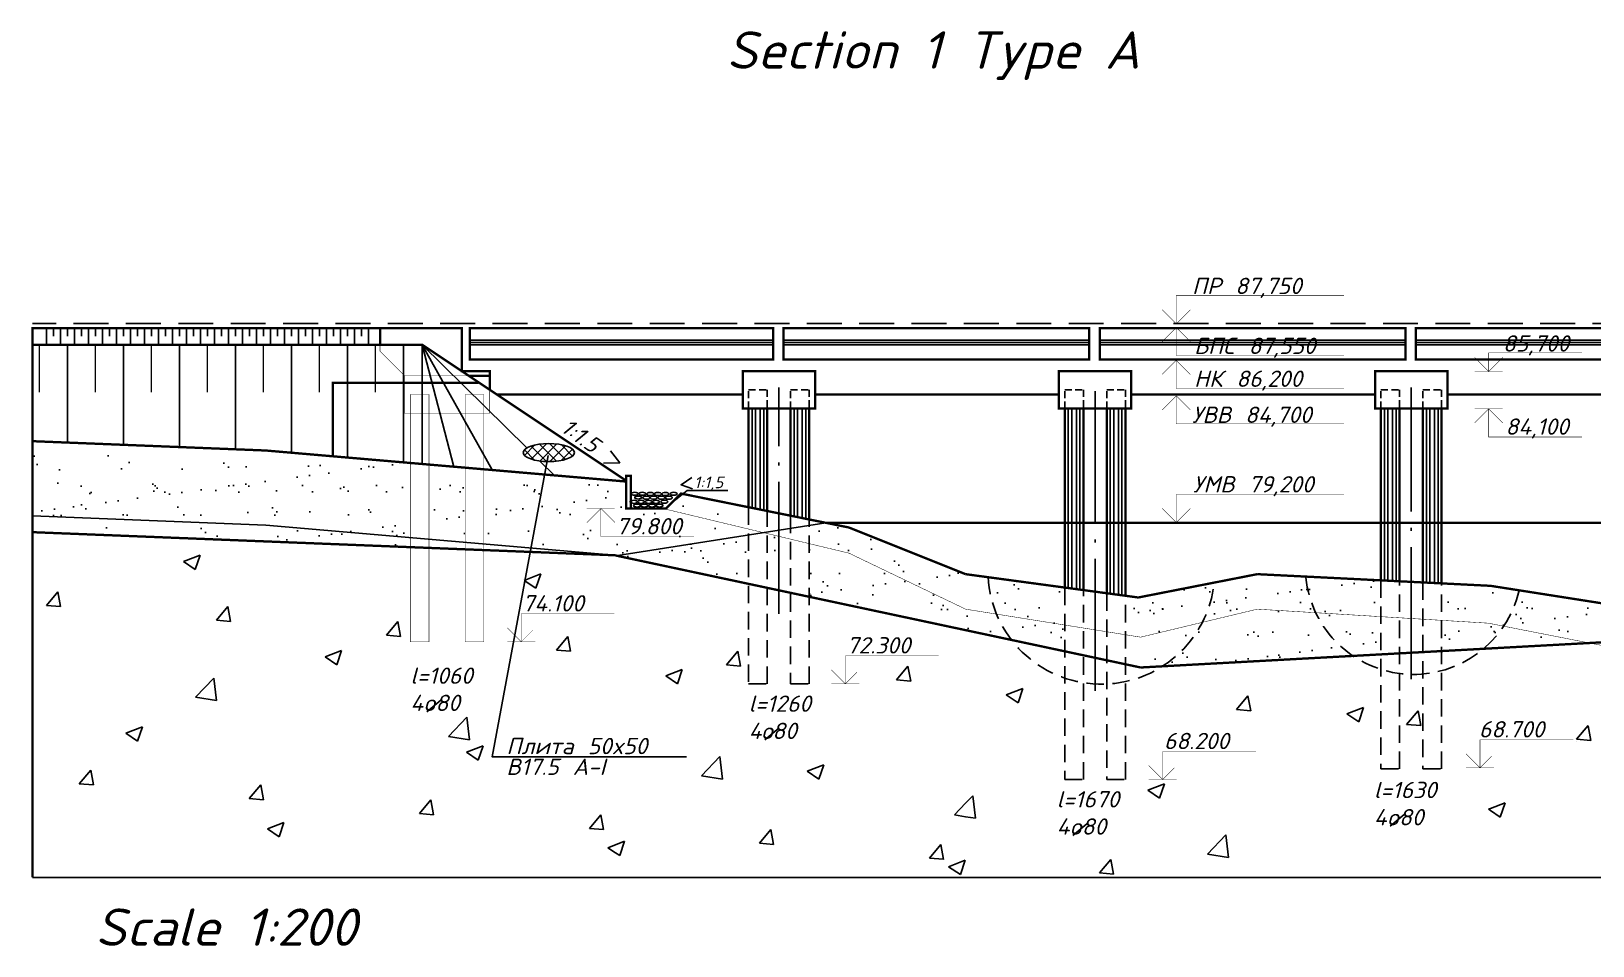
# Model space of a CAD drawing. Extents: x 107 to 891, y -110 to 307.
# Drawn here: x 107.2 to 441.9, y 111.4 to 307.4 of the extents above; entities that cross this region are included whole.
import ezdxf

# ---------------------------------------------------------------- set-up
doc = ezdxf.new("R2010")
doc.units = 0
doc.header["$LTSCALE"] = 1.178451
for name, pattern in [('ACAD_ISO04W100', [30.5, 24, -3, 0.5, -3]), ('DASHED2', [9.525, 6.35, -3.175]), ('HIDDEN', [9.525, 6.35, -3.175]), ('HIDDEN2', [4.7625, 3.175, -1.5875])]:
    doc.linetypes.add(name, pattern=pattern)
doc.layers.get('0').update_dxf_attribs({"linetype": 'CONTINUOUS'})
doc.layers.get('DEFPOINTS').update_dxf_attribs({"linetype": 'CONTINUOUS'})
doc.layers.add('columns', color=7, linetype='CONTINUOUS')
doc.layers.get('0').off()
doc.styles.add('RAZMER', font='txt.shx', dxfattribs={"oblique": 15, "height": 2.5})
doc.styles.get("Standard").update_dxf_attribs({"font": 'txt.shx', "oblique": 15})
doc.styles.add('STYLE1', font='romant.shx', dxfattribs={"oblique": 15, "height": 8})
doc.linetypes.add('ZIGZAG', pattern='A,0.75,-0.2,[131,ltypeshp.shx,S=0.2,R=180,X=0.2,Y=0],-0.2', length=1.15)
doc.dimstyles.new('ISO-25_WS', dxfattribs={"dimscale": 1.178451, "dimtxt": 2.5, "dimasz": 2.5, "dimexe": 1.25, "dimexo": 0.625, "dimtad": 1, "dimdec": 4, "dimdsep": 46, "dimtxsty": 'Standard', "dimcen": 2.5, "dimadec": 0, "dimazin": 0, "dimtfac": 1, "dimtdec": 4, "dimtmove": 0, "dimatfit": 3, "dimfxl": 1, "dimtolj": 1, "dimtzin": 0, "dimarcsym": 0})
pattern_1 = [(37.5, (0, 6), (-0.32001, 9.78826), [0, -7.7216, 0, -8.636, 0, -8.255]), (7.5, (0, 6), (8.99047, 14.3365), [0, -4.1656, 0, -6.9596, 0, -2.667]), (327.5, (-6.248, 6), (15.81985, 0.02874), [0, -2.54, 0, -9.144, 0, -11.938]), (317.5, (-6.248, 6), (15.27113, 4.4586), [0, -1.27, 0, -5.9944, 0, -6.858])]

# ---------------------------------------------------------------- blocks, each defined once
blk = doc.blocks.new('_OBLIQUE')
at = {"color": 0, "linetype": 'ByBlock'}
blk.add_line((-0.5, -0.5), (0.5, 0.5), dxfattribs=at)
blk = doc.blocks.new('*D1')
at = {"color": 0, "linetype": 'ByBlock'}
for p, q in [((396.5, 211.5), (388.55, 211.5)), ((400.5, 211.5), (396.5, 211.5)), ((396.5, 211.38), (396.5, 210.25)), ((400.5, 211.38), (400.5, 210.25))]:
    blk.add_line(p, q, dxfattribs=at)
at = {"layer": 'DEFPOINTS', "color": 0, "linetype": 'ByBlock'}
for p in [(396.5, 212), (396.5, 211.5), (400.5, 212)]:
    blk.add_point(p, dxfattribs=at)
at = {"color": 0, "linetype": 'ByBlock', "xscale": 2.5, "yscale": 2.5, "zscale": 2.5, "rotation": 180}
blk.add_blockref('_OBLIQUE', (396.5, 211.5), dxfattribs=at)
at = {"color": 0, "linetype": 'ByBlock', "xscale": 2.5, "yscale": 2.5, "zscale": 2.5}
blk.add_blockref('_OBLIQUE', (400.5, 211.5), dxfattribs=at)
at = {"color": 0, "linetype": 'ByBlock', "insert": (391.28, 213.38), "char_height": 2.5, "attachment_point": 5, "style": 'RAZMER'}
blk.add_mtext('\\A1;80', dxfattribs=at)
blk = doc.blocks.new('*D2')
at = {"color": 0, "linetype": 'ByBlock'}
for p, q in [((400.5, 212.125), (400.5, 212.75)), ((400.5, 211.5), (405.5, 211.5)), ((405.5, 212.125), (405.5, 212.75))]:
    blk.add_line(p, q, dxfattribs=at)
at = {"layer": 'DEFPOINTS', "color": 0, "linetype": 'ByBlock'}
for p in [(400.5, 211.5), (405.5, 211.5), (405.5, 211.5)]:
    blk.add_point(p, dxfattribs=at)
at = {"color": 0, "linetype": 'ByBlock', "xscale": 2.5, "yscale": 2.5, "zscale": 2.5, "rotation": 180}
blk.add_blockref('_OBLIQUE', (400.5, 211.5), dxfattribs=at)
at = {"color": 0, "linetype": 'ByBlock', "xscale": 2.5, "yscale": 2.5, "zscale": 2.5}
blk.add_blockref('_OBLIQUE', (405.5, 211.5), dxfattribs=at)
at = {"color": 0, "linetype": 'ByBlock', "insert": (403, 213.375), "char_height": 2.5, "attachment_point": 5, "style": 'RAZMER'}
blk.add_mtext('\\A1;100', dxfattribs=at)
blk = doc.blocks.new('*D3')
at = {"color": 0, "linetype": 'ByBlock'}
for p, q in [((405.5, 212.12), (405.5, 212.75)), ((405.5, 211.5), (409.5, 211.5)), ((409.5, 212.12), (409.5, 212.75)), ((409.5, 211.5), (417.45, 211.5))]:
    blk.add_line(p, q, dxfattribs=at)
at = {"layer": 'DEFPOINTS', "color": 0, "linetype": 'ByBlock'}
for p in [(405.5, 211.5), (409.5, 211.5), (409.5, 211.5)]:
    blk.add_point(p, dxfattribs=at)
at = {"color": 0, "linetype": 'ByBlock', "xscale": 2.5, "yscale": 2.5, "zscale": 2.5, "rotation": 180}
blk.add_blockref('_OBLIQUE', (405.5, 211.5), dxfattribs=at)
at = {"color": 0, "linetype": 'ByBlock', "xscale": 2.5, "yscale": 2.5, "zscale": 2.5}
blk.add_blockref('_OBLIQUE', (409.5, 211.5), dxfattribs=at)
at = {"color": 0, "linetype": 'ByBlock', "insert": (414.72, 213.38), "char_height": 2.5, "attachment_point": 5, "style": 'RAZMER'}
blk.add_mtext('\\A1;80', dxfattribs=at)
blk = doc.blocks.new('*D4')
at = {"color": 0, "linetype": 'ByBlock'}
for p, q in [((395.25, 225.625), (395.25, 226.25)), ((395.25, 225), (410.75, 225)), ((410.75, 225.625), (410.75, 226.25))]:
    blk.add_line(p, q, dxfattribs=at)
at = {"layer": 'DEFPOINTS', "color": 0, "linetype": 'ByBlock'}
for p in [(395.25, 225), (410.75, 225), (410.75, 225)]:
    blk.add_point(p, dxfattribs=at)
at = {"color": 0, "linetype": 'ByBlock', "xscale": 2.5, "yscale": 2.5, "zscale": 2.5, "rotation": 180}
blk.add_blockref('_OBLIQUE', (395.25, 225), dxfattribs=at)
at = {"color": 0, "linetype": 'ByBlock', "xscale": 2.5, "yscale": 2.5, "zscale": 2.5}
blk.add_blockref('_OBLIQUE', (410.75, 225), dxfattribs=at)
at = {"color": 0, "linetype": 'ByBlock', "insert": (403, 226.875), "char_height": 2.5, "attachment_point": 5, "style": 'RAZMER'}
blk.add_mtext('\\A1;310', dxfattribs=at)
blk = doc.blocks.new('*D5')
at = {"color": 0, "linetype": 'ByBlock'}
for p, q in [((182, 238.375), (182, 256.25)), ((182, 255), (199.5, 255)), ((199.5, 238.375), (199.5, 256.25))]:
    blk.add_line(p, q, dxfattribs=at)
at = {"layer": 'DEFPOINTS', "color": 0, "linetype": 'ByBlock'}
for p in [(199.5, 255), (182, 237.75), (199.5, 237.75)]:
    blk.add_point(p, dxfattribs=at)
at = {"color": 0, "linetype": 'ByBlock', "xscale": 2.5, "yscale": 2.5, "zscale": 2.5, "rotation": 180}
blk.add_blockref('_OBLIQUE', (182, 255), dxfattribs=at)
at = {"color": 0, "linetype": 'ByBlock', "xscale": 2.5, "yscale": 2.5, "zscale": 2.5}
blk.add_blockref('_OBLIQUE', (199.5, 255), dxfattribs=at)
at = {"color": 0, "linetype": 'ByBlock', "insert": (190.75, 256.875), "char_height": 2.5, "attachment_point": 5, "style": 'RAZMER'}
blk.add_mtext('\\A1;350', dxfattribs=at)
blk = doc.blocks.new('*D6')
at = {"color": 0, "linetype": 'ByBlock'}
for p, q in [((201.25, 244.375), (201.25, 262.25)), ((266.25, 244.375), (266.25, 262.25)), ((201.25, 261), (266.25, 261))]:
    blk.add_line(p, q, dxfattribs=at)
at = {"layer": 'DEFPOINTS', "color": 0, "linetype": 'ByBlock'}
for p in [(266.25, 261), (201.25, 243.75), (266.25, 243.75)]:
    blk.add_point(p, dxfattribs=at)
at = {"color": 0, "linetype": 'ByBlock', "xscale": 2.5, "yscale": 2.5, "zscale": 2.5, "rotation": 180}
blk.add_blockref('_OBLIQUE', (201.25, 261), dxfattribs=at)
at = {"color": 0, "linetype": 'ByBlock', "xscale": 2.5, "yscale": 2.5, "zscale": 2.5}
blk.add_blockref('_OBLIQUE', (266.25, 261), dxfattribs=at)
at = {"color": 0, "linetype": 'ByBlock', "insert": (233.75, 262.875), "char_height": 2.5, "attachment_point": 5, "style": 'RAZMER'}
blk.add_mtext('\\A1;1350', dxfattribs=at)
blk = doc.blocks.new('*D7')
at = {"color": 0, "linetype": 'ByBlock'}
for p, q in [((268.5, 244.375), (268.5, 262.25)), ((334, 244.375), (334, 262.25)), ((268.5, 261), (334, 261))]:
    blk.add_line(p, q, dxfattribs=at)
at = {"layer": 'DEFPOINTS', "color": 0, "linetype": 'ByBlock'}
for p in [(334, 261), (268.5, 243.75), (334, 243.75)]:
    blk.add_point(p, dxfattribs=at)
at = {"color": 0, "linetype": 'ByBlock', "xscale": 2.5, "yscale": 2.5, "zscale": 2.5, "rotation": 180}
blk.add_blockref('_OBLIQUE', (268.5, 261), dxfattribs=at)
at = {"color": 0, "linetype": 'ByBlock', "xscale": 2.5, "yscale": 2.5, "zscale": 2.5}
blk.add_blockref('_OBLIQUE', (334, 261), dxfattribs=at)
at = {"color": 0, "linetype": 'ByBlock', "insert": (301.25, 262.875), "char_height": 2.5, "attachment_point": 5, "style": 'RAZMER'}
blk.add_mtext('\\A1;1350', dxfattribs=at)
blk = doc.blocks.new('*D8')
at = {"color": 0, "linetype": 'ByBlock'}
for p, q in [((336.25, 244.375), (336.25, 262.25)), ((401.75, 244.375), (401.75, 262.25)), ((336.25, 261), (401.75, 261))]:
    blk.add_line(p, q, dxfattribs=at)
at = {"layer": 'DEFPOINTS', "color": 0, "linetype": 'ByBlock'}
for p in [(401.75, 261), (336.25, 243.75), (401.75, 243.75)]:
    blk.add_point(p, dxfattribs=at)
at = {"color": 0, "linetype": 'ByBlock', "xscale": 2.5, "yscale": 2.5, "zscale": 2.5, "rotation": 180}
blk.add_blockref('_OBLIQUE', (336.25, 261), dxfattribs=at)
at = {"color": 0, "linetype": 'ByBlock', "xscale": 2.5, "yscale": 2.5, "zscale": 2.5}
blk.add_blockref('_OBLIQUE', (401.75, 261), dxfattribs=at)
at = {"color": 0, "linetype": 'ByBlock', "insert": (369, 262.875), "char_height": 2.5, "attachment_point": 5, "style": 'RAZMER'}
blk.add_mtext('\\A1;1350', dxfattribs=at)
blk = doc.blocks.new('*D9')
at = {"color": 0, "linetype": 'ByBlock'}
for p, q in [((404, 244.375), (404, 262.25)), ((469.5, 244.375), (469.5, 262.25)), ((404, 261), (469.5, 261))]:
    blk.add_line(p, q, dxfattribs=at)
at = {"layer": 'DEFPOINTS', "color": 0, "linetype": 'ByBlock'}
for p in [(469.5, 261), (404, 243.75), (469.5, 243.75)]:
    blk.add_point(p, dxfattribs=at)
at = {"color": 0, "linetype": 'ByBlock', "xscale": 2.5, "yscale": 2.5, "zscale": 2.5, "rotation": 180}
blk.add_blockref('_OBLIQUE', (404, 261), dxfattribs=at)
at = {"color": 0, "linetype": 'ByBlock', "xscale": 2.5, "yscale": 2.5, "zscale": 2.5}
blk.add_blockref('_OBLIQUE', (469.5, 261), dxfattribs=at)
at = {"color": 0, "linetype": 'ByBlock', "insert": (436.75, 262.875), "char_height": 2.5, "attachment_point": 5, "style": 'RAZMER'}
blk.add_mtext('\\A1;1350', dxfattribs=at)
blk = doc.blocks.new('*D13')
at = {"color": 0, "linetype": 'ByBlock'}
for p, q in [((182, 238.375), (182, 267.25)), ((182, 266), (623.75, 266)), ((623.75, 238.375), (623.75, 267.25))]:
    blk.add_line(p, q, dxfattribs=at)
at = {"layer": 'DEFPOINTS', "color": 0, "linetype": 'ByBlock'}
for p in [(623.75, 266), (182, 237.75), (623.75, 237.75)]:
    blk.add_point(p, dxfattribs=at)
at = {"color": 0, "linetype": 'ByBlock', "xscale": 2.5, "yscale": 2.5, "zscale": 2.5, "rotation": 180}
blk.add_blockref('_OBLIQUE', (182, 266), dxfattribs=at)
at = {"color": 0, "linetype": 'ByBlock', "xscale": 2.5, "yscale": 2.5, "zscale": 2.5}
blk.add_blockref('_OBLIQUE', (623.75, 266), dxfattribs=at)
at = {"color": 0, "linetype": 'ByBlock', "insert": (402.875, 267.875), "char_height": 2.5, "attachment_point": 5, "style": 'RAZMER'}
blk.add_mtext('\\A1;8835', dxfattribs=at)
blk = doc.blocks.new('*D42')
at = {"color": 0, "linetype": 'ByBlock'}
for p, q in [((401.75, 245), (401.75, 262.25)), ((404, 245), (404, 262.25)), ((401.75, 261), (404, 261))]:
    blk.add_line(p, q, dxfattribs=at)
at = {"layer": 'DEFPOINTS', "color": 0, "linetype": 'ByBlock'}
for p in [(404, 261), (401.75, 244.375), (404, 244.375)]:
    blk.add_point(p, dxfattribs=at)
at = {"color": 0, "linetype": 'ByBlock', "xscale": 2.5, "yscale": 2.5, "zscale": 2.5, "rotation": 180}
blk.add_blockref('_OBLIQUE', (401.75, 261), dxfattribs=at)
at = {"color": 0, "linetype": 'ByBlock', "xscale": 2.5, "yscale": 2.5, "zscale": 2.5}
blk.add_blockref('_OBLIQUE', (404, 261), dxfattribs=at)
at = {"color": 0, "linetype": 'ByBlock', "insert": (402.875, 262.875), "char_height": 2.5, "attachment_point": 5, "style": 'RAZMER'}
blk.add_mtext('\\A1;5', dxfattribs=at)
blk = doc.blocks.new('*D43')
at = {"color": 0, "linetype": 'ByBlock'}
for p, q in [((334, 245), (334, 262.25)), ((336.25, 245), (336.25, 262.25)), ((334, 261), (336.25, 261))]:
    blk.add_line(p, q, dxfattribs=at)
at = {"layer": 'DEFPOINTS', "color": 0, "linetype": 'ByBlock'}
for p in [(336.25, 261), (334, 244.375), (336.25, 244.375)]:
    blk.add_point(p, dxfattribs=at)
at = {"color": 0, "linetype": 'ByBlock', "xscale": 2.5, "yscale": 2.5, "zscale": 2.5, "rotation": 180}
blk.add_blockref('_OBLIQUE', (334, 261), dxfattribs=at)
at = {"color": 0, "linetype": 'ByBlock', "xscale": 2.5, "yscale": 2.5, "zscale": 2.5}
blk.add_blockref('_OBLIQUE', (336.25, 261), dxfattribs=at)
at = {"color": 0, "linetype": 'ByBlock', "insert": (335.125, 262.875), "char_height": 2.5, "attachment_point": 5, "style": 'RAZMER'}
blk.add_mtext('\\A1;5', dxfattribs=at)
blk = doc.blocks.new('*D44')
at = {"color": 0, "linetype": 'ByBlock'}
for p, q in [((266.25, 245), (266.25, 262.25)), ((268.5, 245), (268.5, 262.25)), ((268.5, 261), (266.25, 261))]:
    blk.add_line(p, q, dxfattribs=at)
at = {"layer": 'DEFPOINTS', "color": 0, "linetype": 'ByBlock'}
for p in [(266.25, 261), (266.25, 244.375), (268.5, 244.375)]:
    blk.add_point(p, dxfattribs=at)
at = {"color": 0, "linetype": 'ByBlock', "xscale": 2.5, "yscale": 2.5, "zscale": 2.5, "rotation": 180}
blk.add_blockref('_OBLIQUE', (266.25, 261), dxfattribs=at)
at = {"color": 0, "linetype": 'ByBlock', "xscale": 2.5, "yscale": 2.5, "zscale": 2.5}
blk.add_blockref('_OBLIQUE', (268.5, 261), dxfattribs=at)
at = {"color": 0, "linetype": 'ByBlock', "insert": (267.375, 262.875), "char_height": 2.5, "attachment_point": 5, "style": 'RAZMER'}
blk.add_mtext('\\A1;5', dxfattribs=at)
blk = doc.blocks.new('*D45')
at = {"color": 0, "linetype": 'ByBlock'}
for p, q in [((199.5, 245), (199.5, 262.25)), ((201.25, 245), (201.25, 262.25)), ((201.25, 261), (199.5, 261))]:
    blk.add_line(p, q, dxfattribs=at)
at = {"layer": 'DEFPOINTS', "color": 0, "linetype": 'ByBlock'}
for p in [(199.5, 261), (199.5, 244.375), (201.25, 244.375)]:
    blk.add_point(p, dxfattribs=at)
at = {"color": 0, "linetype": 'ByBlock', "xscale": 2.5, "yscale": 2.5, "zscale": 2.5, "rotation": 180}
blk.add_blockref('_OBLIQUE', (199.5, 261), dxfattribs=at)
at = {"color": 0, "linetype": 'ByBlock', "xscale": 2.5, "yscale": 2.5, "zscale": 2.5}
blk.add_blockref('_OBLIQUE', (201.25, 261), dxfattribs=at)
at = {"color": 0, "linetype": 'ByBlock', "insert": (200.375, 262.875), "char_height": 2.5, "attachment_point": 5, "style": 'RAZMER'}
blk.add_mtext('\\A1;5', dxfattribs=at)
blk = doc.blocks.new('*D71')
at = {"color": 0, "linetype": 'ByBlock'}
for p, q in [((171.85, 232.62), (171.85, 262.31)), ((182, 261.06), (171.85, 261.06)), ((182, 244.38), (182, 262.31))]:
    blk.add_line(p, q, dxfattribs=at)
at = {"layer": 'DEFPOINTS', "color": 0, "linetype": 'ByBlock'}
for p in [(171.85, 261.06), (182, 243.75), (171.85, 232)]:
    blk.add_point(p, dxfattribs=at)
at = {"color": 0, "linetype": 'ByBlock', "xscale": 2.5, "yscale": 2.5, "zscale": 2.5, "rotation": 180}
blk.add_blockref('_OBLIQUE', (171.85, 261.06), dxfattribs=at)
at = {"color": 0, "linetype": 'ByBlock', "xscale": 2.5, "yscale": 2.5, "zscale": 2.5}
blk.add_blockref('_OBLIQUE', (182, 261.06), dxfattribs=at)
at = {"color": 0, "linetype": 'ByBlock', "insert": (176.93, 262.93), "char_height": 2.5, "attachment_point": 5, "style": 'RAZMER'}
blk.add_mtext('\\A1;200', dxfattribs=at)

msp = doc.modelspace()

# ---------------------------------------------------------------- hatches: boundary and pattern name
at = {"layer": 'columns'}
h = msp.add_hatch(dxfattribs=at)
h.set_pattern_fill('ANSI37', color=256, scale=0.5, style=0)
h.set_pattern_definition([(45, (-372.4207, 6), (-1.122532, 1.122532), []), (135, (-372.4207, 6), (-1.122532, -1.122532), [])])
edge = h.paths.add_edge_path()
edge.add_ellipse((218.1722009, 217.0633136), major_axis=(5.4890911, 0), ratio=0.3537259474, start_angle=0, end_angle=360)
h = msp.add_hatch(dxfattribs=at)
h.set_pattern_fill('AR-SAND', color=256, scale=0.2, style=0)
h.set_pattern_definition(pattern_1)
h.paths.add_polyline_path([(157.5, 201.5), (157.5, 215), (107.5, 217.5), (107.5, 203.5)])
h.paths.add_polyline_path([(157.5, 198.0172185), (157.5, 201.5), (107.5, 203.5), (107.5, 200)])
h.paths.add_polyline_path([(157.5, 201.5), (157.5, 198.0172185), (188.5, 196.787894), (188.5, 198.8311258)])
h.paths.add_polyline_path([(188.5, 211.9), (188.5, 214.8311258), (157.5, 217.5), (157.5, 215)])
h.paths.add_polyline_path([(192.5, 198.486755), (200.25, 197.8195364), (200.25, 210.725), (192.5, 211.5)])
h.paths.add_polyline_path([(188.5, 198.8311258), (188.5, 211.9), (157.5, 215), (157.5, 201.5)])
h.paths.add_polyline_path([(200.25, 210.725), (200.25, 213.8195364), (192.5, 214.486755), (192.5, 211.5)])
h.paths.add_polyline_path([(232.5, 195.0430464), (232.5, 207.5), (204.25, 210.325), (204.25, 197.4751656)])
h.paths.add_polyline_path([(232.5, 207.5), (232.5, 211.0430464), (204.25, 213.4751656), (204.25, 210.325)])
h.paths.add_polyline_path([(261, 199.3995511), (261, 200.66), (242.6711852, 205.0589156), (235.7442542, 205.0589156), (234.7442542, 205.0589156), (234.7442542, 206.961379), (232.5, 207.5), (232.5, 195.0430464), (233, 195)])
h.paths.add_polyline_path([(261, 200.66), (261, 205.3434343), (246.4651136, 208.279775), (243.1333376, 204.947999)])
h.paths.add_polyline_path([(261, 188.92), (261, 199.3995511), (233, 195), (232.5, 195.0430464), (232.5, 195)])
h.paths.add_polyline_path([(265, 188.0666667), (267.5, 187.5333333), (267.5, 199.1), (265, 199.7)])
h.paths.add_polyline_path([(267.5, 187.5333333), (270, 187), (270, 198.5), (267.5, 199.1)])
h.paths.add_polyline_path([(282.5, 184.3333333), (282.5, 195.5), (274, 197.54), (274, 186.1466667)])
h.paths.add_polyline_path([(282.5, 195.5), (282.5, 201), (277.55, 202), (274, 201.4421998), (274, 197.54)])
h.paths.add_polyline_path([(307.5, 183.5), (307.5, 191), (282.5, 201), (282.5, 195.5)])
h.paths.add_polyline_path([(307.5, 179), (307.5, 183.5), (282.5, 195.5), (282.5, 184.3333333)])
h = msp.add_hatch(dxfattribs=at)
h.set_pattern_fill('AR-SAND', color=256, scale=0.2, style=0)
h.set_pattern_definition(pattern_1)
h.paths.add_polyline_path([(328.75, 180.1), (328.75, 188.1283784), (307.5, 191), (307.5, 183.5)])
h.paths.add_polyline_path([(320.0507805, 176.3225002, -0.0842200554), (318.3685181, 181.7610371), (307.5, 183.5), (307.5, 179)])
h.paths.add_polyline_path([(318.3685181, 181.7610371, 0.0842200554), (320.0507805, 176.3225002), (328.75, 174.4666667), (328.75, 180.1)])
h.paths.add_polyline_path([(345, 177.5), (341.75, 178.02), (341.75, 171.6933333), (345, 171)])
h.paths.add_polyline_path([(351.5265233, 179.0663656), (345, 177.5), (345, 171), (346.3056647, 171.0712181, 0.1431463278)])
h.paths.add_polyline_path([(345, 186.0980392), (344.5, 186), (341.75, 186.3716216), (341.75, 178.02), (345, 177.5)])
h.paths.add_polyline_path([(345, 177.5), (370, 183.5), (370, 191), (345, 186.0980392)])
h.paths.add_polyline_path([(370, 172.3636364), (370, 183.5), (351.5265233, 179.0663656, -0.1431463278), (346.3056647, 171.0712181)])
h.paths.add_polyline_path([(370, 191), (370, 183.5), (396.5, 181.8939394), (396.5, 189.675)])
h.paths.add_polyline_path([(370, 183.5), (370, 172.3636364), (391.406414, 173.5312589, -0.1551521128), (386.3322547, 182.5101664)])
h.paths.add_polyline_path([(386.3322547, 182.5101664, 0.1551521128), (391.406414, 173.5312589), (396.5, 173.8090909), (396.5, 181.8939394)])
h.paths.add_polyline_path([(403, 181.5), (400.5, 181.6515152), (400.5, 174.0272727), (403, 174.1636364)])
h.paths.add_polyline_path([(419.5, 180.5), (420, 180.4019608), (420, 188.5), (409.5, 189.025), (409.5, 181.1060606)])
h.paths.add_polyline_path([(415.859002, 174.8650365, 0.0967129532), (419.1023088, 180.5241025), (409.5, 181.1060606), (409.5, 174.5181818)])
h.paths.add_polyline_path([(415.859002, 174.8650365), (420, 175.0909091), (420, 180.4019608), (419.5, 180.5), (419.1023088, 180.5241025, -0.0967129532)])
h.paths.add_polyline_path([(441.1913229, 176.2467994), (445, 176.4545455), (445, 184.5784314), (420, 188.5), (420, 180.4019608)])
h.paths.add_polyline_path([(441.1913229, 176.2467994), (420, 180.4019608), (420, 175.0909091)])
h.paths.add_polyline_path([(445.5, 184.5), (445, 184.5784314), (445, 176.4545455), (448.423913, 176.6413043), (464.25, 181.9166667), (464.25, 189.8209459)])
h.paths.add_polyline_path([(456.3728006, 179.2909335, 0.0416095835), (458.2511247, 177.1773341), (464.25, 177.5045455), (464.25, 181.9166667)], flags=17)

# ---------------------------------------------------------------- linework, layer by layer
for p, q in [((247.8229903, 208.92446), (245.3064955, 206.9133107)), ((256.5048666, 208.92446), (247.8229903, 208.92446)), ((139.8878787, 193.7399107), (143.4448202, 195.1052926)), ((142.41526, 192.0350939), (143.4452967, 195.1048933)), ((139.8881905, 193.7394801), (142.415097, 192.0350601)), ((212.8941518, 189.6713897), (216.4510932, 191.0367716)), ((215.4214154, 187.9666443), (216.4514521, 191.0364437)), ((212.8943527, 189.670994), (215.4212592, 187.9665741)), ((107.5581293, 184.6507752), (107.5581293, 184.6507752)), ((110.5043138, 184.3055768), (112.9533346, 187.2242061)), ((110.5044431, 184.3054091), (113.5408446, 184.0397584)), ((112.7973208, 185.0095686), (112.7973208, 185.0095686)), ((113.542134, 184.0390947), (112.9547784, 187.2233775)), ((213.8574528, 186.5356092), (213.8574528, 186.5356092)), ((146.9412476, 181.1177597), (149.3902684, 184.036389)), ((146.9412604, 181.1176006), (149.9776619, 180.8519499)), ((149.9789017, 180.8510378), (149.3915461, 184.0353207)), ((183.3781814, 177.9299426), (185.8272022, 180.8485719)), ((186.4156693, 177.662981), (185.8283137, 180.8472638)), ((183.3780777, 177.9297922), (186.4144791, 177.6641415)), ((219.8151152, 174.7421255), (222.264136, 177.6607548)), ((222.852437, 174.4749241), (222.2650814, 177.659207)), ((170.2108547, 173.286807), (173.7677961, 174.6521889)), ((172.7381172, 171.5820727), (173.768154, 174.6518721)), ((219.814895, 174.7419838), (222.8512964, 174.4763331)), ((220.8977938, 175.3374434), (220.8977938, 175.3374434)), ((256.252049, 171.5543084), (258.7010698, 174.4729377)), ((259.2892047, 171.2868673), (258.7018491, 174.4711501)), ((292.3219151, 174.3540455), (292.3219151, 174.3540455)), ((434.2786936, 175.8697469), (434.4397458, 175.7611159)), ((434.4398815, 175.7612954), (434.4799547, 175.8807248)), ((170.2110688, 173.2864404), (172.7379753, 171.5820205)), ((256.2517122, 171.5541753), (259.2881137, 171.2885246)), ((292.6889828, 168.3664913), (295.1380036, 171.2851206)), ((295.7259724, 168.0988104), (295.1386168, 171.2830933)), ((142.4424804, 164.6156747), (146.399216, 168.7394435)), ((146.9605207, 163.9146335), (146.3992732, 168.7390973)), ((243.2171278, 169.218286), (246.7740692, 170.5836679)), ((243.217231, 169.2179544), (245.7441375, 167.5135344)), ((245.7442726, 167.5136231), (246.7743094, 170.5834225)), ((292.6885295, 168.3663669), (295.724931, 168.1007162)), ((142.4427635, 164.6150707), (146.9607481, 163.9143578)), ((316.2233931, 165.1494683), (318.7502997, 163.4450484)), ((316.2234008, 165.1497649), (319.7803423, 166.5151468)), ((318.750428, 163.4451735), (319.7804647, 166.5149729)), ((365.5628504, 161.9908571), (368.0118712, 164.9094864)), ((368.5995077, 161.7226967), (368.0121521, 164.9069796)), ((365.5621641, 161.99075), (368.5985655, 161.7250993)), ((389.2295553, 161.0809823), (391.7564618, 159.3765623)), ((389.2296739, 161.0812439), (392.7866153, 162.4466258)), ((391.7565834, 159.3767239), (392.7866201, 162.4465233)), ((401.9997842, 158.8030399), (404.448805, 161.7216693)), ((405.0362754, 158.5346398), (404.4489198, 161.7189227)), ((127.5275576, 156.9022244), (131.084499, 158.2676063)), ((130.0230372, 157.9051786), (130.0230372, 157.9051786)), ((130.0548191, 155.1975012), (131.0848558, 158.2673006)), ((196.6582886, 156.2072092), (200.6150242, 160.3309779)), ((201.1763372, 155.50618), (200.6150897, 160.3306437)), ((264.5, 155.5), (267.5, 158)), ((401.9989814, 158.8029415), (405.0353828, 158.5372908)), ((438.436718, 155.6152228), (440.8857388, 158.5338522)), ((441.4730431, 155.346583), (440.8856875, 158.5308658)), ((127.5277849, 156.9018868), (130.0546914, 155.1974669)), ((196.6585794, 156.2065156), (201.1765641, 155.5058026)), ((200.5338307, 152.8337033), (204.0907721, 154.1990852)), ((203.0609745, 151.1290516), (204.0910112, 154.198851)), ((438.3400279, 155.0921588), (438.3400279, 155.0921588)), ((438.4357986, 155.6151331), (441.4722001, 155.3494824)), ((200.533947, 152.8334008), (203.0608536, 151.1289808)), ((212.6220115, 152.7135936), (212.6220115, 152.7135936)), ((238.4955133, 153.3221834), (238.4955133, 153.3221834)), ((250.8740968, 147.7987436), (254.8308324, 151.9225123)), ((255.3921537, 147.0977264), (254.8309062, 151.9221901)), ((341.8731393, 153.2693879), (341.8731393, 153.2693879)), ((117.5529981, 146.0942078), (120.0020189, 149.0128371)), ((120.5904013, 145.8277003), (120.0030457, 149.0119831)), ((250.8743953, 147.7979604), (255.39238, 147.0972475)), ((273.5401037, 148.7651823), (277.0970452, 150.1305642)), ((273.5401092, 148.7649147), (276.0670157, 147.0604948)), ((276.0671298, 147.060602), (277.0971666, 150.1304014)), ((117.5530083, 146.0940805), (120.5894098, 145.8284298)), ((153.9899319, 142.9063906), (156.4389527, 145.82502)), ((157.027169, 142.6396434), (156.4398134, 145.8239263)), ((346.5462714, 144.6964287), (349.0731779, 142.9920087)), ((346.5463768, 144.6966612), (350.1033182, 146.0620431)), ((349.0732852, 142.9921523), (350.103322, 146.0619517)), ((153.9898256, 142.9062721), (157.026227, 142.6406214)), ((190.4268657, 139.7185735), (192.8758865, 142.6372029)), ((193.4639367, 139.4515865), (192.8765811, 142.6358694)), ((305.089905, 139.390278), (307.5, 141.9021149)), ((307.5, 141.9021149), (309.0466405, 143.5140467)), ((309.6079702, 138.6892728), (309.0467227, 143.5137365)), ((419.5524336, 140.6279426), (420, 140.3260553)), ((419.5526499, 140.6281402), (420, 140.7998618)), ((420, 140.7998618), (423.1095913, 141.9935221)), ((422.0794406, 138.9237027), (423.1094774, 141.9935021)), ((157.8505336, 136.4491207), (161.407475, 137.8145026)), ((160.3776763, 134.74448), (161.4077131, 137.8142794)), ((190.4266429, 139.7184636), (193.4630443, 139.4528129)), ((226.8637995, 136.5307564), (229.3128202, 139.4493858)), ((229.9007044, 136.2635297), (229.3133487, 139.4478126)), ((305.0902113, 139.3894052), (307.5, 139.0156611)), ((307.5, 139.0156611), (309.6081959, 138.6886923)), ((330.5, 135), (333.5, 137.5)), ((398.5, 137), (401.5, 139.5)), ((420, 140.3260553), (422.0793401, 138.9235227)), ((157.8506631, 136.4488472), (160.3775696, 134.7444272)), ((226.8634602, 136.5306552), (229.8998616, 136.2650045)), ((263.3007333, 133.3429393), (265.749754, 136.2615687)), ((266.337472, 133.0754728), (265.7501164, 136.2597557)), ((359.3057132, 130.9818124), (363.2624487, 135.1055811)), ((363.8237867, 130.2808192), (363.2625392, 135.1052829)), ((230.8568066, 132.3805996), (232.5, 133.0113625)), ((230.8568253, 132.3803612), (232.5, 131.2720258)), ((232.5, 133.0113625), (234.4137481, 133.7459815)), ((232.5, 131.2720258), (233.3837318, 130.6759412)), ((233.3838317, 130.6760304), (234.4138684, 133.7458298)), ((263.3002774, 133.3428467), (266.3366789, 133.077196)), ((299.7376671, 130.1551222), (302.1866878, 133.0737515)), ((302.7742397, 129.887416), (302.1868841, 133.0716988)), ((359.3060272, 130.9808501), (363.8240118, 130.2801371)), ((299.7370947, 130.1550383), (302.7734962, 129.8893876)), ((303.8629875, 128.3118751), (306.389894, 126.6074551)), ((303.8630797, 128.3120786), (307.4200211, 129.6774605)), ((306.3899871, 126.6075808), (307.4200238, 129.6773802)), ((336.1746009, 126.9673051), (338.6236216, 129.8859344)), ((339.2110074, 126.6993591), (338.6236518, 129.883642)), ((107.5, 126), (707.5, 126)), ((133.9679082, 126.0645053), (133.9679082, 126.0645053)), ((336.173912, 126.9672298), (339.2103134, 126.7015791))]:
    msp.add_line(p, q, dxfattribs=at)
for points, const_width in [([(352.623065, 244.6718797), (349.623065, 247.6718797)], 0.1), ([(352.623065, 244.6718797), (352.623065, 250.6718797), (388.623065, 250.6718797)], 0.1), ([(352.6660844, 244.6718797), (355.6660844, 247.6718797)], 0.1), ([(205.5, 233.5), (205.5, 234.5), (199.5, 234.5), (199.5, 243.75), (182, 243.75), (182, 240.256007)], 0.5), ([(352.623065, 243.8475038), (349.623065, 240.8475038)], 0.1), ([(352.623065, 243.8475038), (352.623065, 237.8475038), (388.623065, 237.8475038)], 0.1), ([(352.6660844, 243.8475038), (355.6660844, 240.8475038)], 0.1), ([(234.7442542, 211.0280746), (191.0385281, 240.1652253), (107.5, 240.1652253), (107.5, 126)], 0.5), ([(109, 239.9976676), (109, 229.9976676)], 0.3), ([(121, 239.9976676), (121, 229.9976676)], 0.3), ([(133, 239.9976676), (133, 229.9976676)], 0.3), ([(145, 239.9976676), (145, 229.9976676)], 0.3), ([(157, 239.9976676), (157, 229.9976676)], 0.3), ([(169, 239.9976676), (169, 229.9976676)], 0.3), ([(181, 239.9976676), (181, 229.9976676)], 0.3), ([(419.5869904, 234.4401508), (419.5869904, 238.4401508), (439.5869904, 238.4401508)], 0.1), ([(352.623065, 236.7983107), (349.623065, 233.7983107)], 0.1), ([(352.623065, 236.7983107), (352.623065, 230.7983107), (388.623065, 230.7983107)], 0.1), ([(352.6660844, 236.7983107), (355.6660844, 233.7983107)], 0.1), ([(419.5869904, 234.4401508), (416.5869904, 237.4401508)], 0.1), ([(416.5869904, 234.3547414), (422.5869904, 234.3547414)], 0.1), ([(419.6300098, 234.4401508), (422.6300098, 237.4401508)], 0.1), ([(203.1039649, 232), (171.8539649, 232), (171.8539649, 216.2642282)], 0.5), ([(205.5, 230.5818861), (205.5, 233.5), (201.1538642, 233.5)], 0.5), ([(207.0363661, 229.5), (259.75, 229.5)], 0.5), ([(275.25, 229.5), (327.5, 229.5)], 0.5), ([(343, 229.5), (395.25, 229.5)], 0.5), ([(352.623065, 229.198398), (349.623065, 226.198398)], 0.1), ([(352.623065, 229.198398), (352.623065, 223.198398), (388.623065, 223.198398)], 0.1), ([(352.6660844, 229.198398), (355.6660844, 226.198398)], 0.1), ([(410.75, 229.5), (463, 229.5)], 0.5), ([(261, 226.5), (261, 205.3434343)], 0.5), ([(265, 226.5), (265, 204.5353535)], 0.5), ([(270, 226.5), (270, 203.5252525)], 0.5), ([(274, 226.5), (274, 202.7171717)], 0.5), ([(328.75, 226.5), (328.75, 188.1283784)], 0.5), ([(332.75, 226.5), (332.75, 187.5878378)], 0.5), ([(337.75, 226.5), (337.75, 186.9121622)], 0.5), ([(341.75, 226.5), (341.75, 186.3716216)], 0.5), ([(396.5, 226.5), (396.5, 189.675)], 0.5), ([(400.5, 226.5), (400.5, 189.475)], 0.5), ([(405.5, 226.5), (405.5, 189.225)], 0.5), ([(409.5, 226.5), (409.5, 189.025)], 0.5), ([(416.5869904, 226.5808237), (422.5869904, 226.5808237)], 0.1), ([(419.5869904, 226.4040254), (416.5869904, 223.4040254)], 0.1), ([(419.5869904, 226.4040254), (419.5869904, 220.4040254), (439.5869904, 220.4040254)], 0.1), ([(419.6300098, 226.4040254), (422.6300098, 223.4040254)], 0.1), ([(107.5, 219.5), (157.5, 217.5)], 0.5), ([(157.5, 217.5), (234.7442542, 210.8498324)], 0.5), ([(235.7442542, 205.0589156), (243.2442542, 205.0589156), (246.4651136, 208.279775), (282.5, 201)], 0.5), ([(352.623065, 202.0914313), (352.623065, 208.0914313), (388.623065, 208.0914313)], 0.1), ([(226.3097476, 205.0579117), (232.3097476, 205.0579117)], 0.1), ([(229.3097476, 205.0579117), (226.3097476, 202.0579117)], 0.1), ([(229.3097476, 205.0579117), (229.3097476, 199.0579117), (249.3097476, 199.0579117)], 0.1), ([(229.352767, 205.0579117), (232.352767, 202.0579117)], 0.1), ([(352.623065, 202.0914313), (349.623065, 205.0914313)], 0.1), ([(352.6660844, 202.0914313), (355.6660844, 205.0914313)], 0.1), ([(277.55, 202), (529.0909091, 202)], 0.5), ([(282.5, 201), (307.5, 191)], 0.5), ([(232.5, 195.0430464), (107.5, 200)], 0.5), ([(232.5, 195), (345, 171)], 0.5), ([(307.5, 191), (344.5, 186)], 0.5), ([(344.5, 186), (370, 191)], 0.5), ([(370, 191), (420, 188.5)], 0.5), ([(420, 188.5), (445.5, 184.5)], 0.5), ([(212.25, 176.5), (212.25, 182.5), (232.25, 182.5)], 0.1), ([(212.25, 176.5), (209.25, 179.5)], 0.1), ([(212.25, 176.5), (214.75, 179)], 0.1), ([(345, 171), (482.5, 178.5)], 0.5), ([(209.25, 176.5), (215.25, 176.5)], 0.1), ([(281.75, 167.5), (281.75, 173.5), (301.75, 173.5)], 0.1), ([(281.75, 167.5), (278.75, 170.5)], 0.1), ([(278.75, 167.5), (284.75, 167.5)], 0.1), ([(281.75, 167.5), (284.25, 170)], 0.1), ([(417.75, 149.5), (417.75, 155.5), (437.75, 155.5)], 0.1), ([(349.75, 147), (349.75, 153), (369.75, 153)], 0.1), ([(417.75, 149.5), (414.75, 152.5)], 0.1), ([(417.75, 149.5), (420.25, 152)], 0.1), ([(349.75, 147), (346.75, 150)], 0.1), ([(349.75, 147), (352.25, 149.5)], 0.1), ([(414.75, 149.5), (420.75, 149.5)], 0.1), ([(346.75, 147), (352.75, 147)], 0.1)]:
    msp.add_lwpolyline(points, dxfattribs=dict(at, const_width=const_width))
at = {"layer": 'columns', "linetype": 'HIDDEN'}
msp.add_lwpolyline([(707.5, 244.75), (107.5, 244.75)], dxfattribs=at)
at = {"layer": 'columns'}
msp.add_lwpolyline([(107.5, 240.1652253, 0.5, 0.5, 0), (107.5, 243.75, 0.5, 0.5, 0), (182, 243.75, 0, 0, 0)], format="xyseb", dxfattribs=at)
for points in [[(110.5, 243.5), (110.5, 240)], [(112, 243.5), (112, 242)], [(113.5, 243.5), (113.5, 240)], [(115, 243.5), (115, 242)], [(116.5, 243.5), (116.5, 240)], [(118, 243.5), (118, 242)], [(119.5, 243.5), (119.5, 240)], [(121, 243.5), (121, 242)], [(122.5, 243.5), (122.5, 240)], [(124, 243.5), (124, 242)], [(125.5, 243.5), (125.5, 240)], [(127, 243.5), (127, 242)], [(128.5, 243.5), (128.5, 240)], [(130, 243.5), (130, 242)], [(131.5, 243.5), (131.5, 240)], [(133, 243.5), (133, 242)], [(134.5, 243.5), (134.5, 240)], [(136, 243.5), (136, 242)], [(137.5, 243.5), (137.5, 240)], [(139, 243.5), (139, 242)], [(140.5, 243.5), (140.5, 240)], [(142, 243.5), (142, 242)], [(143.5, 243.5), (143.5, 240)], [(145, 243.5), (145, 242)], [(146.5, 243.5), (146.5, 240)], [(148, 243.5), (148, 242)], [(149.5, 243.5), (149.5, 240)], [(151, 243.5), (151, 242)], [(152.5, 243.5), (152.5, 240)], [(154, 243.5), (154, 242)], [(155.5, 243.5), (155.5, 240)], [(157, 243.5), (157, 242)], [(158.5, 243.5), (158.5, 240)], [(160, 243.5), (160, 242)], [(161.5, 243.5), (161.5, 240)], [(163, 243.5), (163, 242)], [(164.5, 243.5), (164.5, 240)], [(166, 243.5), (166, 242)], [(167.5, 243.5), (167.5, 240)], [(169, 243.5), (169, 242)], [(170.5, 243.5), (170.5, 240)], [(172, 243.5), (172, 242)], [(173.5, 243.5), (173.5, 240)], [(175, 243.5), (175, 242)], [(176.5, 243.5), (176.5, 240)], [(178, 243.5), (178, 242)], [(179.5, 243.5), (179.5, 240)], [(201.3652405, 241.1628697), (266.1577676, 241.1628697)], [(268.2196015, 241.1628697), (334, 241.1628697)], [(336.5340923, 241.1628697), (401.9581837, 241.1628697)], [(404, 241.1628697), (469.4240914, 241.1628697)], [(115, 239.9976676), (115, 219.1976676)], [(127, 239.9976676), (127, 218.7176676)], [(139, 239.9976676), (139, 218.2376676)], [(151, 239.9976676), (151, 217.7576676)], [(163, 239.9976676), (163, 217.0241577)], [(175, 239.9976676), (175, 215.9910451)], [(187, 239.9976676), (187, 214.9579325)], [(191.0385281, 240.1652253), (191.0385281, 214.6125771)], [(191.0385281, 240.1652253), (197.7890798, 214.0314037)], [(191.0385281, 240.1652253), (206.0151886, 213.3231957)], [(191.0385281, 240.1652253), (213.4303535, 218.0413517)], [(201.3652405, 240.6628697), (266.1577676, 240.6628697)], [(201.3652405, 240.1628697), (266.1577676, 240.1628697)], [(268.2196015, 240.6628697), (334, 240.6628697)], [(268.2196015, 240.1628697), (334, 240.1628697)], [(336.5340923, 240.6628697), (401.9581837, 240.6628697)], [(336.5340923, 240.1628697), (401.9581837, 240.1628697)], [(404, 240.6628697), (469.4240914, 240.6628697)], [(404, 240.1628697), (469.4240914, 240.1628697)], [(261.75, 226.5), (261.75, 205.1919192)], [(262.5, 226.5), (262.5, 205.040404)], [(263.5, 226.5), (263.5, 204.8383838)], [(264.25, 226.5), (264.25, 204.6868687)], [(270.75, 226.5), (270.75, 203.3737374)], [(271.5, 226.5), (271.5, 203.2222222)], [(272.5, 226.5), (272.5, 203.020202)], [(273.25, 226.5), (273.25, 202.8686869)], [(329.5, 226.5), (329.5, 188.027027)], [(330.25, 226.5), (330.25, 187.9256757)], [(331.25, 226.5), (331.25, 187.7905405)], [(332, 226.5), (332, 187.6891892)], [(338.5, 226.5), (338.5, 186.8108108)], [(339.25, 226.5), (339.25, 186.7094595)], [(340.25, 226.5), (340.25, 186.5743243)], [(341, 226.5), (341, 186.472973)], [(397.25, 226.5), (397.25, 189.6375)], [(398, 226.5), (398, 189.6)], [(399, 226.5), (399, 189.55)], [(399.75, 226.5), (399.75, 189.5125)], [(406.25, 226.5), (406.25, 189.1875)], [(407, 226.5), (407, 189.15)], [(408, 226.5), (408, 189.1)], [(408.75, 226.5), (408.75, 189.0625)], [(218.0641356, 216.4637407), (206.0235926, 151.8650595), (247.6562139, 151.8650595)], [(216.2626397, 215.242958), (219.3692663, 212.1735069)], [(229.9209529, 214.8102175), (233.3818441, 214.8838761), (231.3862191, 217.4274392)], [(248.8397157, 211.6815289), (246.5295187, 210.1543637), (248.9655126, 209.285248)], [(192, 161.5), (195, 164)]]:
    msp.add_lwpolyline(points, dxfattribs=at)
at = {"layer": 'columns', "const_width": 0.5}
for points in [[(201.25, 237), (266.25, 237), (266.25, 243.75), (201.25, 243.75)], [(268.5, 237), (334, 237), (334, 243.75), (268.5, 243.75)], [(336.25, 237), (401.75, 237), (401.75, 243.75), (336.25, 243.75)], [(404, 237), (469.5, 237), (469.5, 243.75), (404, 243.75)], [(259.75, 234.5), (275.25, 234.5), (275.25, 226.5), (259.75, 226.5)], [(327.5, 234.5), (343, 234.5), (343, 226.5), (327.5, 226.5)], [(395.25, 234.5), (410.75, 234.5), (410.75, 226.5), (395.25, 226.5)], [(235.7442542, 212.0589156), (234.7442542, 212.0589156), (234.7442542, 205.0589156), (235.7442542, 205.0589156)]]:
    msp.add_lwpolyline(points, close=True, dxfattribs=at)
at = {"layer": 'columns', "linetype": 'HIDDEN2', "const_width": 0.1}
for points in [[(182, 240.0314128), (182, 238.75), (187.25, 233.5)], [(201.1538642, 233.5), (187.25, 233.5), (187.25, 225.5), (205.5, 225.5), (205.5, 230.4695882)], [(188.5, 214.8311258), (188.5, 176.5), (192.5, 176.5), (192.5, 214.486755)], [(200.25, 213.8195364), (200.25, 176.5), (204.25, 176.5), (204.25, 213.4751656)]]:
    msp.add_lwpolyline(points, dxfattribs=at)
at = {"layer": 'columns', "linetype": 'ACAD_ISO04W100'}
for points in [[(267.5, 182.5), (267.5, 231)], [(335.25, 166), (335.25, 231)], [(403, 168.5), (403, 231)]]:
    msp.add_lwpolyline(points, dxfattribs=at)
at = {"layer": 'columns', "linetype": 'DASHED2', "ltscale": 0.2, "const_width": 0.1}
for points in [[(188.5, 225.5), (188.5, 229.5), (192.5, 229.5), (192.5, 225.5)], [(200.25, 225.5), (200.25, 229.5), (204.25, 229.5), (204.25, 225.5)]]:
    msp.add_lwpolyline(points, dxfattribs=at)
at = {"layer": 'columns', "linetype": 'DASHED2', "ltscale": 0.2}
for points in [[(261, 226.5), (261, 230.5), (265, 230.5), (265, 226.5)], [(270, 226.5), (270, 230.5), (274, 230.5), (274, 226.5)], [(328.75, 226.5), (328.75, 230.5), (332.75, 230.5), (332.75, 226.5)], [(337.75, 226.5), (337.75, 230.5), (341.75, 230.5), (341.75, 226.5)], [(396.5, 226.5), (396.5, 230.5), (400.5, 230.5), (400.5, 226.5)], [(405.5, 226.5), (405.5, 230.5), (409.5, 230.5), (409.5, 226.5)]]:
    msp.add_lwpolyline(points, dxfattribs=at)
at = {"layer": 'columns', "linetype": 'HIDDEN2', "ltscale": 0.8, "const_width": 0.1}
for points in [[(188.5, 214.8311258), (188.5, 225.5)], [(192.5, 214.486755), (192.5, 225.5)], [(200.25, 213.8195364), (200.25, 225.5)], [(204.25, 213.4751656), (204.25, 225.5)]]:
    msp.add_lwpolyline(points, dxfattribs=at)
at = {"layer": 'columns', "linetype": 'HIDDEN2', "ltscale": 0.7, "const_width": 0.1}
msp.add_lwpolyline([(242.6711852, 205.0589156), (282.5, 195.5), (307.5, 183.5), (345, 177.5), (370, 183.5), (419.5, 180.5), (445, 175.5), (482.5, 188), (520, 194), (562.9133858, 205.5866142)], dxfattribs=at)
at = {"layer": 'columns', "linetype": 'HIDDEN2'}
for points in [[(261, 205.3434343), (261, 167.5), (265, 167.5), (265, 204.5353535)], [(270, 203.5252525), (270, 167.5), (274, 167.5), (274, 202.7171717)], [(328.75, 188.1283784), (328.75, 147), (332.75, 147), (332.75, 187.5878378)], [(396.5, 189.675), (396.5, 149.25), (400.5, 149.25), (400.5, 189.475)], [(405.5, 189.225), (405.5, 149.25), (409.5, 149.25), (409.5, 189.025)], [(337.75, 186.9121622), (337.75, 147), (341.75, 147), (341.75, 186.3716216)]]:
    msp.add_lwpolyline(points, dxfattribs=at)
at = {"layer": 'columns', "linetype": 'ZIGZAG', "ltscale": 5}
for points in [[(107.5, 203.5), (157.5, 201.5)], [(157.5, 201.5), (233, 195)], [(233, 195), (277.55, 202)]]:
    msp.add_lwpolyline(points, dxfattribs=at)
at = {"layer": 'columns', "linetype": 'HIDDEN2'}
for points in [[(312.3027629, 190.4484212, 0.9243842324), (360.7735855, 189.2379765, 0.7631565821)], [(380.4041492, 190.2754999, 0.8460168317), (426.105206, 187.5087639, 0.7631565821)]]:
    msp.add_lwpolyline(points, format="xyb", dxfattribs=at)
at = {"layer": 'columns'}
msp.add_ellipse((218.1722009, 217.0633136), major_axis=(5.4890911, 0), ratio=0.3537259474, dxfattribs=at)
at = {"layer": 'columns', "extrusion": (0, 0, -1)}
for centre in [(236.593981, 208.2291388), (237.3237301, 207.4234582), (238.2071082, 208.2291388), (239.0520802, 207.3850939), (239.9354583, 208.1907745), (240.6652074, 207.3850939), (241.5485854, 208.1907745), (242.2783345, 207.3850939), (243.1617126, 208.1907745), (243.8914616, 207.3850939), (244.9284737, 208.2291388), (236.4382511, 206.5026786), (237.0548731, 205.696998), (237.9382511, 206.5026786), (238.6680002, 205.696998), (239.5513783, 206.5026786), (240.2811273, 205.696998), (241.1645054, 206.5026786), (241.8942545, 205.696998), (242.9312666, 206.5410429)]:
    msp.add_ellipse(centre, major_axis=(-0.7489521, 0), ratio=0.4354209719, dxfattribs=at)
msp.add_ellipse((236.325124, 206.5026786), major_axis=(-0.7489521, 0), ratio=0.4354209719, start_param=5.600017287, end_param=6.9663533274, dxfattribs=at)

# ---------------------------------------------------------------- texts
at = {"layer": 'columns', "style": 'STYLE1', "oblique": 15}
for s, p in [('Section 1 Type A', (256.2649002, 299.3255684)), ('Scale 1:200', (121, 111.3642432))]:
    msp.add_text(s, height=8, dxfattribs=at).set_placement(p)
at = {"layer": 'columns', "oblique": 15}
for s, height, p in [('ПР 87,750', 3.5, (356.0168662, 251.0217892)), ('БПС 87,550', 3.5, (356.4579233, 238.1801252)), ('85,700', 3.5, (422.6428818, 238.6926592)), ('НК 86,200', 3.5, (356.4579233, 231.1309307)), ('УВВ 84,700', 3.5, (356.0388758, 223.4100423)), ('84,100', 3.5, (423.1918066, 220.8720934)), ('1:1,5', 2.5, (249.307762, 209.4272474)), ('УМВ 79,200', 3.5, (356.2373913, 208.5081481)), ('79.800', 3.5, (232.6029047, 199.5319858)), ('74.100', 3.5, (212.5, 183)), ('72.300', 3.5, (282, 174)), ('l=1060', 3.5, (188.5, 167.5)), ('4o80', 3.5, (188.5, 161.6666667)), ('l=1260', 3.5, (261, 161.5)), ('4о80', 3.5, (261, 155.6666667)), ('68.700', 3.5, (417.5, 156)), ('Плита 50x50', 3.5, (209.0766511, 152.4195539)), ('68.200', 3.5, (350, 153.5)), ('B17.5 A-I', 3.5, (209.0766511, 147.9724594)), ('l=1670', 3.5, (327, 141)), ('l=1630', 3.5, (395, 143)), ('4o80', 3.5, (395, 137.1666667)), ('4o80', 3.5, (327, 135.1666667))]:
    msp.add_text(s, height=height, dxfattribs=at).set_placement(p)
msp.add_text('1:1.5', height=3.5, rotation=324.502448507, dxfattribs=at).set_placement((220.4786203, 221.7622313))

# ---------------------------------------------------------------- dimensions: what is measured, and where the dimension line sits
at = {"layer": 'columns'}
for base, p1, p2, picture, middle in [((623.75, 272), (182, 243.75), (623.75, 243.75), '*D13', (402.875, 273.875)), ((199.5, 261), (182, 243.75), (199.5, 243.75), '*D5', (190.75, 262.875)), ((410.75, 231), (395.25, 231), (410.75, 231), '*D4', (403, 232.875)), ((396.5, 217.5), (400.5, 218), (396.5, 218), '*D1', (391.276709, 219.375)), ((409.5, 217.5), (405.5, 217.5), (409.5, 217.5), '*D3', (414.723291, 219.375))]:
    dim = msp.add_linear_dim(base=base, p1=p1, p2=p2, dimstyle='ISO-25_WS', override={"dimscale": 1, "dimtxt": 2, "dimlfac": 20, "dimtxsty": 'RAZMER', "dimblk1": 'OBLIQUE', "dimblk2": 'OBLIQUE', "dimsah": 1}, dxfattribs=at)
    dim.commit()
    dim.dimension.update_dxf_attribs({"geometry": picture, "text_midpoint": middle, "insert": (0, 6)})
for base, p1, p2, override, picture, middle in [((171.8539649, 261.0553316), (182, 243.75), (171.8539649, 232), {"dimscale": 1, "dimtxt": 2, "dimdec": 0, "dimlfac": 19.75, "dimtxsty": 'RAZMER', "dimblk1": 'OBLIQUE', "dimblk2": 'OBLIQUE', "dimsah": 1}, '*D71', (176.9269825, 262.9303316)), ((266.25, 261), (201.25, 243.75), (266.25, 243.75), {"dimscale": 1, "dimtxt": 2, "dimdec": 0, "dimlfac": 20.77, "dimtxsty": 'RAZMER', "dimblk1": 'OBLIQUE', "dimblk2": 'OBLIQUE', "dimsah": 1}, '*D6', (233.75, 262.875)), ((334, 261), (268.5, 243.75), (334, 243.75), {"dimscale": 1, "dimtxt": 2, "dimdec": 0, "dimlfac": 20.61, "dimtxsty": 'RAZMER', "dimblk1": 'OBLIQUE', "dimblk2": 'OBLIQUE', "dimsah": 1}, '*D7', (301.25, 262.875)), ((401.75, 261), (336.25, 243.75), (401.75, 243.75), {"dimscale": 1, "dimtxt": 2, "dimdec": 0, "dimlfac": 20.61, "dimtxsty": 'RAZMER', "dimblk1": 'OBLIQUE', "dimblk2": 'OBLIQUE', "dimsah": 1}, '*D8', (369, 262.875)), ((469.5, 261), (404, 243.75), (469.5, 243.75), {"dimscale": 1, "dimtxt": 2, "dimdec": 0, "dimlfac": 20.61, "dimtxsty": 'RAZMER', "dimblk1": 'OBLIQUE', "dimblk2": 'OBLIQUE', "dimsah": 1}, '*D9', (436.75, 262.875))]:
    dim = msp.add_linear_dim(base=base, p1=p1, p2=p2, dimstyle='ISO-25_WS', override=override, dxfattribs=at)
    dim.commit()
    dim.dimension.update_dxf_attribs({"geometry": picture, "text_midpoint": middle})
for base, p1, p2, override, picture, middle in [((199.5, 261), (201.25, 244.375), (199.5, 244.375), {"dimscale": 1, "dimtxt": 2, "dimdec": 0, "dimlfac": 2.7, "dimtxsty": 'RAZMER', "dimblk1": 'OBLIQUE', "dimblk2": 'OBLIQUE', "dimsah": 1}, '*D45', (200.375, 261)), ((266.25, 261), (268.5, 244.375), (266.25, 244.375), {"dimscale": 1, "dimtxt": 2, "dimdec": 0, "dimlfac": 2.3, "dimtxsty": 'RAZMER', "dimblk1": 'OBLIQUE', "dimblk2": 'OBLIQUE', "dimsah": 1}, '*D44', (267.375, 261)), ((336.25, 261), (334, 244.375), (336.25, 244.375), {"dimscale": 1, "dimtxt": 2, "dimdec": 0, "dimlfac": 2.3, "dimtxsty": 'RAZMER', "dimblk1": 'OBLIQUE', "dimblk2": 'OBLIQUE', "dimsah": 1}, '*D43', (335.125, 261)), ((404, 261), (401.75, 244.375), (404, 244.375), {"dimscale": 1, "dimtxt": 2, "dimdec": 0, "dimlfac": 2.3, "dimtxsty": 'RAZMER', "dimblk1": 'OBLIQUE', "dimblk2": 'OBLIQUE', "dimsah": 1}, '*D42', (402.875, 261))]:
    dim = msp.add_linear_dim(base=base, p1=p1, p2=p2, dimstyle='ISO-25_WS', override=override, dxfattribs=at)
    dim.commit()
    dim.dimension.update_dxf_attribs({"geometry": picture, "text_midpoint": middle, "dimtype": 160})
dim = msp.add_linear_dim(base=(405.5, 217.5), p1=(400.5, 217.5), p2=(405.5, 217.5), dimstyle='ISO-25_WS', override={"dimscale": 1, "dimtxt": 2, "dimlfac": 20, "dimtxsty": 'RAZMER', "dimblk1": 'OBLIQUE', "dimblk2": 'OBLIQUE', "dimsah": 1}, dxfattribs=at)
dim.commit()
dim.dimension.update_dxf_attribs({"geometry": '*D2', "text_midpoint": (403, 217.5), "dimtype": 160, "insert": (0, 6)})

doc.saveas('drawing.dxf')
